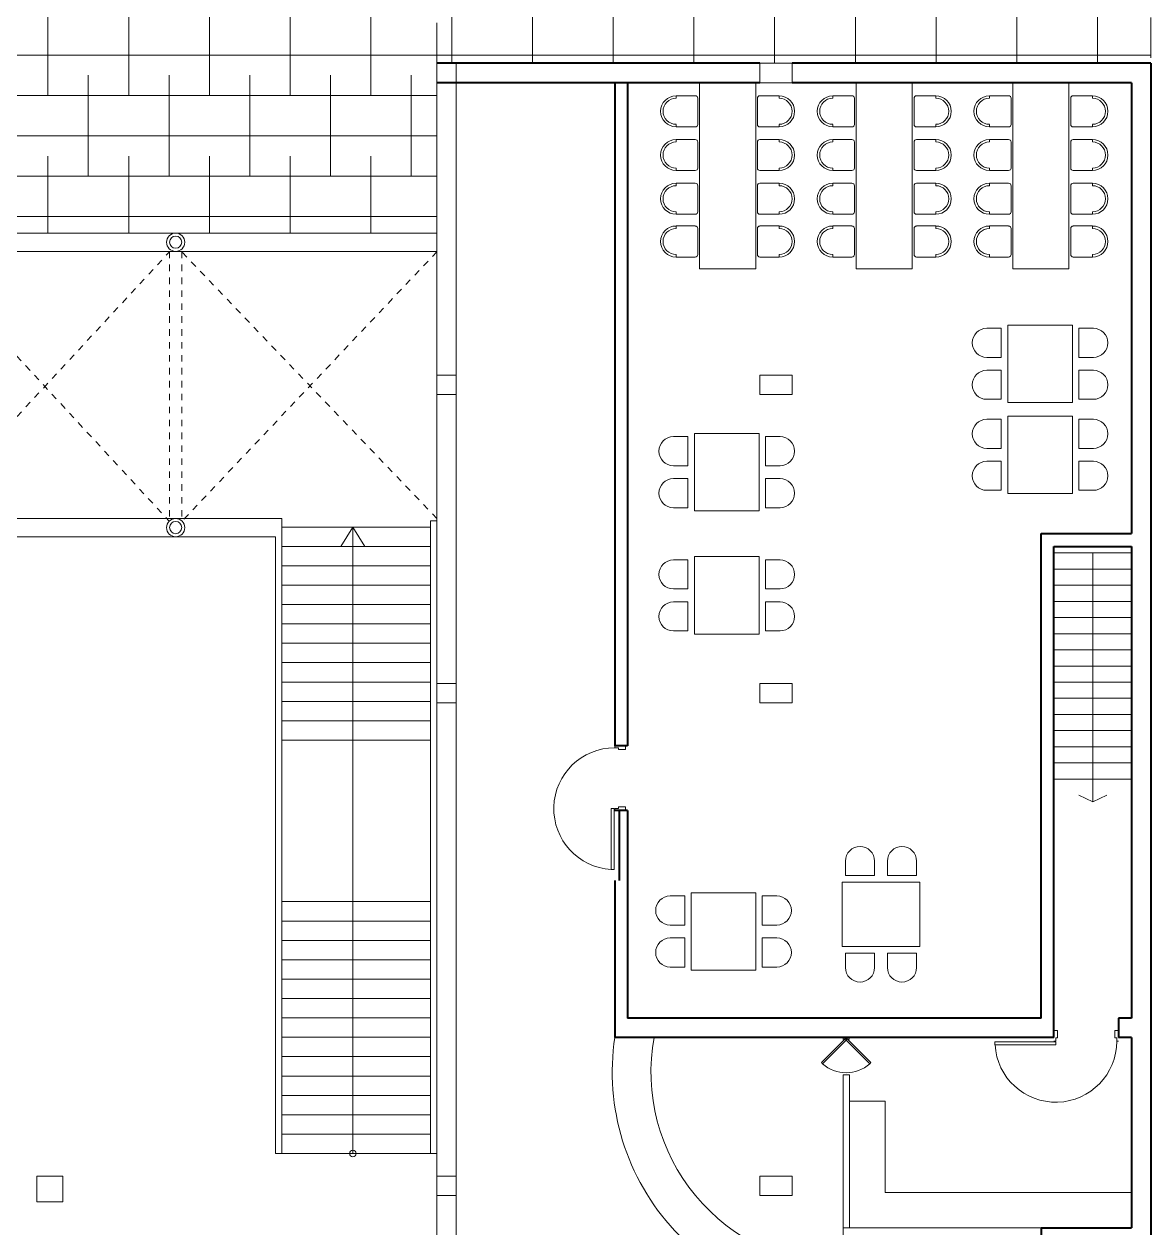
# Model space of a CAD drawing. Header units: millimetres. Extents: x 271.6 to 328, y 132.4 to 193.2.
# Drawn here: x 310.44 to 327.88, y 150.16 to 168.8 of the extents above; entities that cross this region are included whole.
import ezdxf

# ---------------------------------------------------------------- set-up
doc = ezdxf.new("R2010")
doc.units = ezdxf.units.MM
doc.linetypes.add('HIDDEN2', pattern=[0.1875, 0.125, -0.0625])
for name, color, linetype, lineweight in [('ARREDI attrezzature - furniture', 175, 'Continuous', 9), ('MURATURA sezioni - section wall', 7, 'Continuous', 40), ('PAVIMENTAZIONE - flooring', 250, 'Continuous', 5), ('PILASTRI struttura - structure', 7, 'Continuous', 13), ('PORTE finestre - doors windows', 252, 'Continuous', 5), ('PROIEZIONI - projections', 145, 'Continuous', 13), ('PROIEZIONI finissime - fine lines', 251, 'Continuous', 9), ('PROIEZIONI Tratteggiate - dashed', 1, 'Continuous', 9)]:
    doc.layers.add(name, color=color, linetype=linetype, lineweight=lineweight)
pattern_1 = [(0, (-1549.8178, -608.5541), (2e-16, 0.625), []), (90, (-1549.8178, -608.5541), (-0.625, 1.25), [1.5625, -0.9375])]

# ---------------------------------------------------------------- blocks, each defined once
blk = doc.blocks.new('ESCRI-D')
for points in [[(-0.1, 1.15), (-0.325, 1.15, 1), (-0.325, 0.7), (-0.1, 0.7)], [(1.1, 1.15), (1.325, 1.15, -1), (1.325, 0.7), (1.1, 0.7)], [(-0.325, 0.5, 1), (-0.325, 0.05), (-0.1, 0.05), (-0.1, 0.5)], [(1.325, 0.5, -1), (1.325, 0.05), (1.1, 0.05), (1.1, 0.5)]]:
    blk.add_lwpolyline(points, format="xyb", close=True)
blk.add_lwpolyline([(1, 0), (1, 1.2), (0, 1.2), (0, 0)], close=True)
blk = doc.blocks.new('MESA8a')
for p, q in [((-1.027, 2.217), (-1.027, 2.249)), ((-1.027, 2.249), (-0.779, 2.249)), ((-0.747, 1.881), (-0.747, 2.217)), ((0.022, 1.881), (0.022, 2.217)), ((0.302, 2.249), (0.054, 2.249)), ((0.302, 2.217), (0.302, 2.249)), ((-1.027, 1.848), (-1.027, 1.881)), ((0.302, 1.848), (0.302, 1.881)), ((-1.027, 1.848), (-0.779, 1.848)), ((0.302, 1.848), (0.054, 1.848)), ((-1.027, 1.665), (-1.027, 1.697)), ((-1.027, 1.697), (-0.779, 1.697)), ((-0.747, 1.329), (-0.747, 1.665)), ((0.022, 1.329), (0.022, 1.665)), ((0.302, 1.697), (0.054, 1.697)), ((0.302, 1.665), (0.302, 1.697)), ((-1.027, 1.297), (-1.027, 1.329)), ((-1.027, 1.297), (-0.779, 1.297)), ((0.302, 1.297), (0.054, 1.297)), ((0.302, 1.297), (0.302, 1.329)), ((-1.027, 1.133), (-0.779, 1.133)), ((-1.027, 1.133), (-1.027, 1.101)), ((-0.747, 1.101), (-0.747, 0.765)), ((0.022, 1.101), (0.022, 0.765)), ((0.302, 1.133), (0.054, 1.133)), ((0.302, 1.133), (0.302, 1.101)), ((-1.027, 0.765), (-1.027, 0.733)), ((-1.027, 0.733), (-0.779, 0.733)), ((0.302, 0.733), (0.054, 0.733)), ((0.302, 0.765), (0.302, 0.733)), ((-1.027, 0.57), (-0.779, 0.57)), ((-1.027, 0.57), (-1.027, 0.538)), ((-0.747, 0.538), (-0.747, 0.201)), ((0.022, 0.538), (0.022, 0.201)), ((0.302, 0.57), (0.054, 0.57)), ((0.302, 0.57), (0.302, 0.538)), ((-1.027, 0.201), (-1.027, 0.169)), ((-1.027, 0.169), (-0.779, 0.169)), ((0.302, 0.169), (0.054, 0.169)), ((0.302, 0.201), (0.302, 0.169))]:
    blk.add_line(p, q)
blk.add_lwpolyline([(0, 0), (-0.725, 0), (-0.725, 2.4), (0, 2.4)], close=True)
for centre, radius, start, end in [((-1.027, 2.049), 0.2, 90, 270), ((-1.027, 2.049), 0.168, 90, 270), ((-0.779, 2.217), 0.032, 0, 90), ((0.054, 2.217), 0.032, 90, 180), ((0.302, 2.049), 0.2, 270, 90), ((0.302, 2.049), 0.168, 270, 90), ((-0.779, 1.881), 0.032, 270, 0), ((0.054, 1.881), 0.032, 180, 270), ((-1.027, 1.497), 0.2, 90, 270), ((-1.027, 1.497), 0.168, 90, 270), ((-0.779, 1.665), 0.032, 0, 90), ((0.054, 1.665), 0.032, 90, 180), ((0.302, 1.497), 0.2, 270, 90), ((0.302, 1.497), 0.168, 270, 90), ((-0.779, 1.329), 0.032, 270, 0), ((0.054, 1.329), 0.032, 180, 270), ((-1.027, 0.933), 0.2, 90, 270), ((-1.027, 0.933), 0.168, 90, 270), ((-0.779, 1.101), 0.032, 0, 90), ((0.054, 1.101), 0.032, 90, 180), ((0.302, 0.933), 0.2, 270, 90), ((0.302, 0.933), 0.168, 270, 90), ((-0.779, 0.765), 0.032, 270, 0), ((0.054, 0.765), 0.032, 180, 270), ((-1.027, 0.369), 0.2, 90, 270), ((-1.027, 0.369), 0.168, 90, 270), ((-0.779, 0.538), 0.032, 0, 90), ((0.054, 0.538), 0.032, 90, 180), ((0.302, 0.369), 0.2, 270, 90), ((0.302, 0.369), 0.168, 270, 90), ((-0.779, 0.201), 0.032, 270, 0), ((0.054, 0.201), 0.032, 180, 270)]:
    blk.add_arc(centre, radius, start, end)

msp = doc.modelspace()

# ---------------------------------------------------------------- hatches: boundary and pattern name
at = {"layer": 'PAVIMENTAZIONE - flooring'}
h = msp.add_hatch(dxfattribs=at)
h.set_pattern_fill('ANSI38', color=256, scale=5, angle=315, style=0)
h.set_pattern_definition(pattern_1)
h.paths.add_polyline_path([(316.829, 175.464), (308.771, 175.464), (308.771, 174.92), (308.771, 174.82), (308.711, 174.82, -0.326638), (307.949, 175.464), (307.901, 175.464, -0.326609), (307.139, 174.82), (307.079, 174.82), (307.079, 174.92), (307.079, 175.464), (306.869, 175.464), (306.869, 174.92), (306.869, 174.82), (306.809, 174.82, -0.326609), (306.046, 175.464), (305.999, 175.464, -0.326638), (305.236, 174.82), (305.176, 174.82), (305.176, 174.92), (305.176, 175.464), (304.697, 175.464), (304.497, 175.464), (304.219, 175.464), (304.219, 174.92), (304.219, 174.82), (304.159, 174.82, -0.326638), (303.396, 175.464), (303.349, 175.464, -0.326609), (302.586, 174.82), (302.526, 174.82), (302.526, 174.92), (302.526, 175.464), (292.566, 175.464), (292.566, 168.194), (292.566, 167.894), (292.566, 165.565), (304.697, 165.565), (316.829, 165.565), (316.829, 168.113), (316.829, 168.194)])
h = msp.add_hatch(dxfattribs=at)
h.set_pattern_fill('ANSI38', color=256, scale=5, angle=315, style=0)
h.set_pattern_definition(pattern_1)
h.paths.add_polyline_path([(327.882, 175.464), (317.079, 175.464), (316.829, 175.464), (316.829, 168.194), (317.129, 168.194), (317.129, 168.194), (319.782, 168.194), (319.782, 168.194), (321.829, 168.194), (322.329, 168.194), (327.582, 168.194), (327.582, 168.194), (327.882, 168.194)])

# ---------------------------------------------------------------- linework, layer by layer
at = {"layer": 'ARREDI attrezzature - furniture', "ltscale": 0.7}
for p, q in [((323.118, 150.163), (323.118, 152.531)), ((323.218, 152.531), (323.118, 152.531)), ((323.218, 150.163), (323.218, 152.531)), ((323.768, 152.127), (323.218, 152.127)), ((323.768, 150.713), (323.768, 152.127)), ((327.582, 150.713), (323.768, 150.713)), ((323.118, 150.163), (323.118, 149.573)), ((326.182, 150.163), (323.118, 150.163))]:
    msp.add_line(p, q, dxfattribs=at)
for radius, start, end in [(3.607, 171.4987, 274.2738), (3.007, 169.7857, 269.4053)]:
    msp.add_arc((323.15, 152.58), radius, start, end, dxfattribs=at)
at = {"layer": 'MURATURA sezioni - section wall', "ltscale": 0.7}
for p, q in [((321.829, 168.194), (316.829, 168.194)), ((319.582, 168.194), (319.582, 168.194)), ((321.829, 168.194), (319.782, 168.194)), ((319.782, 168.194), (319.782, 168.194)), ((327.582, 168.194), (322.329, 168.194)), ((327.882, 168.194), (322.329, 168.194)), ((327.582, 168.194), (327.582, 168.194)), ((327.882, 168.194), (327.882, 139.295)), ((321.829, 167.894), (316.829, 167.894)), ((319.582, 167.894), (319.582, 157.626)), ((319.782, 167.894), (319.782, 157.626)), ((327.582, 167.894), (322.329, 167.894)), ((327.582, 167.894), (327.582, 160.913)), ((326.182, 160.913), (327.582, 160.913)), ((326.182, 153.413), (326.182, 160.913)), ((326.382, 160.713), (327.582, 160.713)), ((326.382, 153.113), (326.382, 160.713)), ((327.582, 160.713), (327.582, 157.657)), ((319.782, 157.626), (319.582, 157.626)), ((327.582, 157.657), (327.582, 153.413)), ((319.782, 156.627), (319.571, 156.627)), ((319.649, 156.627), (319.649, 155.542)), ((319.782, 156.627), (319.782, 155.542)), ((319.582, 155.542), (319.582, 153.113)), ((319.782, 155.542), (319.782, 153.413)), ((326.182, 153.413), (319.782, 153.413)), ((327.381, 153.413), (327.381, 153.113)), ((327.582, 153.413), (327.381, 153.413)), ((326.382, 153.113), (319.582, 153.113)), ((327.582, 153.113), (327.381, 153.113)), ((327.582, 153.113), (327.582, 150.163)), ((326.182, 150.163), (327.582, 150.163)), ((326.182, 150.163), (326.182, 149.413))]:
    msp.add_line(p, q, dxfattribs=at)
at = {"layer": 'PILASTRI struttura - structure', "ltscale": 15}
for points in [[(316.829, 168.194), (317.129, 168.194), (317.129, 167.894), (316.829, 167.894)], [(321.829, 168.194), (321.829, 167.894), (322.329, 167.894), (322.329, 168.194)], [(321.829, 168.194), (321.829, 167.894), (322.329, 167.894), (322.329, 168.194)], [(316.829, 163.365), (317.129, 163.365), (317.129, 163.065), (316.829, 163.065)], [(321.829, 163.365), (321.829, 163.065), (322.329, 163.065), (322.329, 163.365)], [(316.829, 158.594), (317.129, 158.594), (317.129, 158.294), (316.829, 158.294)], [(321.829, 158.594), (321.829, 158.294), (322.329, 158.294), (322.329, 158.594)], [(311.038, 150.566), (310.638, 150.566), (310.638, 150.966), (311.038, 150.966)], [(316.829, 150.966), (317.129, 150.966), (317.129, 150.666), (316.829, 150.666)], [(321.829, 150.966), (321.829, 150.666), (322.329, 150.666), (322.329, 150.966)]]:
    msp.add_lwpolyline(points, close=True, dxfattribs=at)
for centre in [(312.785, 165.424), (312.785, 161.006)]:
    msp.add_circle(centre, 0.0942, dxfattribs=at)
at = {"layer": 'PORTE finestre - doors windows', "color": 2}
for p, q in [((322.781, 152.723), (323.147, 153.089)), ((323.164, 153.072), (322.798, 152.706)), ((323.118, 153.113), (323.118, 153.083)), ((323.21, 153.113), (323.118, 153.113)), ((323.147, 153.089), (323.164, 153.072)), ((323.181, 153.089), (323.164, 153.072)), ((323.164, 153.072), (323.53, 152.706)), ((323.548, 152.723), (323.181, 153.089)), ((323.21, 153.083), (323.21, 153.113)), ((323.21, 153.098), (323.21, 153.098)), ((322.798, 152.706), (322.781, 152.723)), ((323.53, 152.706), (323.548, 152.723))]:
    msp.add_line(p, q, dxfattribs=at)
for points in [[(319.582, 157.626), (319.582, 157.598), (319.638, 157.598), (319.638, 157.57), (319.749, 157.57), (319.749, 157.626)], [(319.749, 156.627), (319.749, 156.683), (319.638, 156.683), (319.638, 156.655), (319.582, 156.655), (319.582, 156.627)], [(326.382, 153.219), (326.438, 153.219), (326.438, 153.108), (326.41, 153.108), (326.41, 153.053), (326.382, 153.053)], [(327.381, 153.053), (327.353, 153.053), (327.353, 153.108), (327.325, 153.108), (327.325, 153.219), (327.381, 153.219)]]:
    msp.add_lwpolyline(points, dxfattribs=at)
for points in [[(319.572, 156.655), (319.528, 156.655), (319.528, 155.713), (319.572, 155.713)], [(326.41, 153.042), (326.41, 152.998), (325.468, 152.998), (325.468, 153.042)]]:
    msp.add_lwpolyline(points, close=True, dxfattribs=at)
msp.add_arc((323.164, 152.95), 0.141, 71.0754, 108.9246, dxfattribs=at)
at = {"layer": 'PROIEZIONI - projections', "ltscale": 0.7}
for p, q in [((317.129, 168.194), (317.129, 158.316)), ((316.829, 158.316), (316.829, 168.113)), ((316.829, 165.565), (304.697, 165.565)), ((304.697, 165.283), (316.829, 165.283)), ((314.429, 161.147), (304.697, 161.147)), ((314.429, 161.147), (314.429, 151.315)), ((316.729, 161.112), (316.829, 161.112)), ((314.329, 160.865), (304.697, 160.865)), ((314.329, 160.865), (314.329, 151.315)), ((314.429, 161.015), (316.729, 161.015)), ((314.429, 160.715), (316.729, 160.715)), ((326.382, 160.613), (327.582, 160.613)), ((326.382, 160.613), (327.582, 160.613)), ((314.429, 160.415), (316.729, 160.415)), ((326.382, 160.363), (327.582, 160.363)), ((314.429, 160.115), (316.729, 160.115)), ((326.382, 160.113), (327.582, 160.113)), ((314.429, 159.815), (316.729, 159.815)), ((326.382, 159.863), (327.582, 159.863)), ((326.382, 159.863), (327.582, 159.863)), ((326.382, 159.863), (327.582, 159.863)), ((326.382, 159.613), (327.582, 159.613)), ((314.429, 159.515), (316.729, 159.515)), ((326.382, 159.363), (326.868, 159.363)), ((326.868, 159.363), (327.582, 159.363)), ((314.429, 159.215), (316.729, 159.215)), ((326.382, 159.113), (326.731, 159.113)), ((326.731, 159.113), (327.582, 159.113)), ((314.429, 158.915), (316.729, 158.915)), ((326.382, 158.863), (327.582, 158.863)), ((314.429, 158.615), (316.729, 158.615)), ((326.382, 158.613), (327.582, 158.613)), ((326.382, 158.613), (327.582, 158.613)), ((314.429, 158.315), (316.729, 158.315)), ((316.829, 150.816), (316.829, 158.294)), ((317.129, 158.294), (317.129, 150.816)), ((326.382, 158.363), (327.582, 158.363)), ((326.382, 158.113), (327.582, 158.113)), ((314.429, 158.015), (316.729, 158.015)), ((314.429, 157.715), (316.729, 157.715)), ((326.382, 157.863), (327.582, 157.863)), ((326.382, 157.613), (327.582, 157.613)), ((326.382, 157.613), (327.582, 157.613)), ((326.382, 157.363), (327.582, 157.363)), ((326.382, 157.113), (327.582, 157.113)), ((314.429, 155.215), (316.729, 155.215)), ((314.429, 154.915), (316.729, 154.915)), ((314.429, 154.615), (316.729, 154.615)), ((314.429, 154.315), (316.729, 154.315)), ((314.429, 154.015), (316.729, 154.015)), ((314.429, 153.715), (316.729, 153.715)), ((314.429, 153.415), (316.729, 153.415)), ((314.429, 153.115), (316.729, 153.115)), ((317.129, 153.113), (317.129, 145.913)), ((314.429, 152.815), (316.729, 152.815)), ((314.429, 152.515), (316.729, 152.515)), ((314.429, 152.215), (316.729, 152.215)), ((314.429, 151.915), (316.729, 151.915)), ((314.429, 151.615), (316.729, 151.615)), ((314.329, 151.315), (316.829, 151.315)), ((316.829, 146.116), (316.829, 150.666))]:
    msp.add_line(p, q, dxfattribs=at)
at = {"layer": 'PROIEZIONI - projections', "linetype": 'HIDDEN2', "ltscale": 0.08}
for p, q in [((312.691, 165.277), (312.691, 161.112)), ((312.879, 165.277), (312.879, 161.112))]:
    msp.add_line(p, q, dxfattribs=at)
at = {"layer": 'PROIEZIONI - projections', "linetype": 'Continuous', "ltscale": 0.08}
msp.add_line((316.729, 151.315), (316.729, 161.112), dxfattribs=at)
at = {"layer": 'PROIEZIONI - projections', "ltscale": 0.7}
for centre in [(312.785, 165.424), (312.785, 161.006)]:
    msp.add_circle(centre, 0.141, dxfattribs=at)
at = {"layer": 'PROIEZIONI finissime - fine lines', "linetype": 'HIDDEN2', "ltscale": 0.08}
for p, q in [((308.835, 161.112), (312.691, 165.277)), ((308.835, 165.277), (312.685, 161.106)), ((316.829, 161.148), (312.879, 165.277)), ((316.829, 165.277), (312.885, 161.106))]:
    msp.add_line(p, q, dxfattribs=at)
at = {"layer": 'PROIEZIONI finissime - fine lines', "ltscale": 0.7}
for p, q in [((315.529, 161.015), (315.343, 160.715)), ((315.529, 151.315), (315.529, 161.015)), ((315.529, 161.015), (315.715, 160.715)), ((326.982, 160.613), (326.982, 156.762)), ((326.982, 156.762), (326.764, 156.861)), ((326.982, 156.762), (327.201, 156.861))]:
    msp.add_line(p, q, dxfattribs=at)
at = {"layer": 'PROIEZIONI finissime - fine lines'}
for points in [[(319.582, 157.598, 0.971453), (319.528, 155.713, 1)], [(327.353, 153.053, -0.971453), (325.469, 152.998, -1)]]:
    msp.add_lwpolyline(points, format="xyb", dxfattribs=at)
at = {"layer": 'PROIEZIONI finissime - fine lines', "ltscale": 0.7}
msp.add_circle((315.529, 151.315), 0.05, dxfattribs=at)
at = {"layer": 'PROIEZIONI finissime - fine lines'}
msp.add_arc((323.164, 153.113), 0.548, 228.0409, 311.9591, dxfattribs=at)
at = {"layer": 'PROIEZIONI Tratteggiate - dashed', "linetype": 'HIDDEN2', "ltscale": 5}
for p, q in [((316.829, 168.194), (316.829, 175.464)), ((327.882, 175.464), (327.882, 168.194))]:
    msp.add_line(p, q, dxfattribs=at)

# ---------------------------------------------------------------- block references
at = {"layer": 'ARREDI attrezzature - furniture', "ltscale": 0.7, "yscale": 1.200000000000045, "rotation": 180}
for p, xscale, zscale in [((320.894, 167.894), 1.200000000000045, 1.200000000000045), ((323.319, 167.894), 1.200000000000045, 1.200000000000045), ((326.614, 167.894), -1.200000000000045, 1.2)]:
    msp.add_blockref('MESA8a', p, dxfattribs=dict(at, xscale=xscale, zscale=zscale))
at = {"layer": 'ARREDI attrezzature - furniture', "ltscale": 0.7}
for p in [(325.666, 162.942), (325.666, 161.533), (320.816, 161.264)]:
    msp.add_blockref('ESCRI-D', p, dxfattribs=at)
at = {"layer": 'ARREDI attrezzature - furniture', "ltscale": 0.7, "xscale": -1}
for p, rotation in [((320.816, 160.556), 180), ((324.304, 155.519), 90), ((320.766, 155.353), 180)]:
    msp.add_blockref('ESCRI-D', p, dxfattribs=dict(at, rotation=rotation))

doc.saveas('drawing.dxf')
